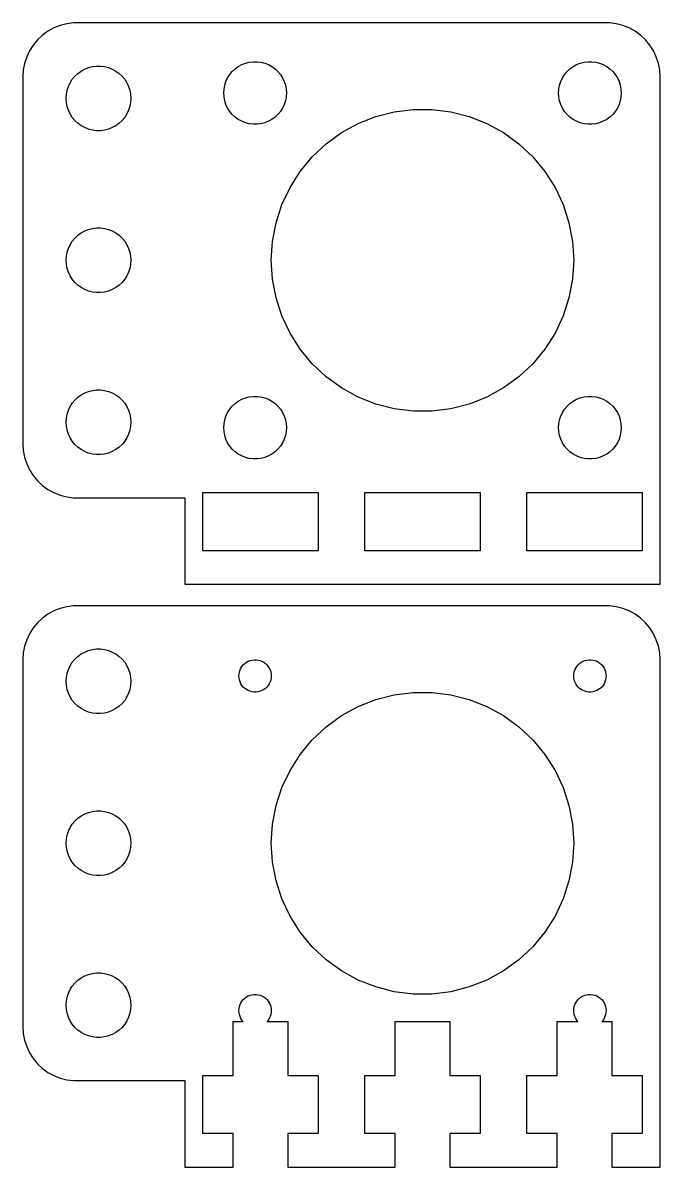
# Model space of a CAD drawing. Header units: metres. Extents: x -37 to 22, y -30 to 184.
# Drawn here: x -37 to 22, y 78 to 184 of the extents above; entities that cross this region are included whole.
import ezdxf

# ---------------------------------------------------------------- set-up
doc = ezdxf.new("R2010")
doc.units = ezdxf.units.M

msp = doc.modelspace()

# ---------------------------------------------------------------- linework, layer by layer
for p, q in [((-34.1289, 183.524), (-34.6791, 183.222)), ((-33.5451, 183.755), (-34.1289, 183.524)), ((-32.9369, 183.911), (-33.5451, 183.755)), ((-32.3139, 183.99), (-32.9369, 183.911)), ((17.3139, 183.99), (-32.3139, 183.99)), ((17.9369, 183.911), (17.3139, 183.99)), ((18.5451, 183.755), (17.9369, 183.911)), ((19.1289, 183.524), (18.5451, 183.755)), ((19.6791, 183.222), (19.1289, 183.524)), ((-35.6448, 182.423), (-36.0451, 181.939)), ((-35.1871, 182.853), (-35.6448, 182.423)), ((-34.6791, 183.222), (-35.1871, 182.853)), ((20.1871, 182.853), (19.6791, 183.222)), ((20.6448, 182.423), (20.1871, 182.853)), ((21.0451, 181.939), (20.6448, 182.423)), ((-36.3815, 181.409), (-36.6489, 180.841)), ((-36.0451, 181.939), (-36.3815, 181.409)), ((21.3815, 181.409), (21.0451, 181.939)), ((21.6489, 180.841), (21.3815, 181.409)), ((-36.8429, 180.243), (-36.9606, 179.627)), ((-36.6489, 180.841), (-36.8429, 180.243)), ((-16.7348, 180.124), (-16.3961, 180.258)), ((-16.3961, 180.258), (-16.0434, 180.349)), ((-16.0434, 180.349), (-15.6821, 180.394)), ((-15.6821, 180.394), (-15.3179, 180.394)), ((-15.3179, 180.394), (-14.9566, 180.349)), ((-14.9566, 180.349), (-14.6038, 180.258)), ((-14.6038, 180.258), (-14.2652, 180.124)), ((14.2652, 180.124), (14.6038, 180.258)), ((14.6038, 180.258), (14.9566, 180.349)), ((14.9566, 180.349), (15.3179, 180.394)), ((15.3179, 180.394), (15.6821, 180.394)), ((15.6821, 180.394), (16.0434, 180.349)), ((16.0434, 180.349), (16.3961, 180.258)), ((16.3961, 180.258), (16.7348, 180.124)), ((21.8429, 180.243), (21.6489, 180.841)), ((21.9606, 179.627), (21.8429, 180.243)), ((-36.9606, 179.627), (-37, 179)), ((-32.1869, 179.054), (-31.9123, 179.312)), ((-31.9123, 179.312), (-31.6075, 179.533)), ((-31.6075, 179.533), (-31.2773, 179.714)), ((-31.2773, 179.714), (-30.927, 179.853)), ((-30.927, 179.853), (-30.5621, 179.947)), ((-30.5621, 179.947), (-30.1884, 179.994)), ((-30.1884, 179.994), (-29.8116, 179.994)), ((-29.8116, 179.994), (-29.4379, 179.947)), ((-29.4379, 179.947), (-29.0729, 179.853)), ((-29.0729, 179.853), (-28.7227, 179.714)), ((-28.7227, 179.714), (-28.3925, 179.533)), ((-28.3925, 179.533), (-28.0877, 179.312)), ((-28.0877, 179.312), (-27.8131, 179.054)), ((-18.0413, 178.897), (-17.8461, 179.205)), ((-17.8461, 179.205), (-17.614, 179.485)), ((-17.614, 179.485), (-17.3485, 179.734)), ((-17.3485, 179.734), (-17.0539, 179.949)), ((-17.0539, 179.949), (-16.7348, 180.124)), ((-14.2652, 180.124), (-13.9461, 179.949)), ((-13.9461, 179.949), (-13.6515, 179.734)), ((-13.6515, 179.734), (-13.386, 179.485)), ((-13.386, 179.485), (-13.1538, 179.205)), ((-13.1538, 179.205), (-12.9587, 178.897)), ((12.9587, 178.897), (13.1538, 179.205)), ((13.1538, 179.205), (13.386, 179.485)), ((13.386, 179.485), (13.6515, 179.734)), ((13.6515, 179.734), (13.9461, 179.949)), ((13.9461, 179.949), (14.2652, 180.124)), ((16.7348, 180.124), (17.0539, 179.949)), ((17.0539, 179.949), (17.3485, 179.734)), ((17.3485, 179.734), (17.614, 179.485)), ((17.614, 179.485), (17.8461, 179.205)), ((17.8461, 179.205), (18.0413, 178.897)), ((22, 179), (21.9606, 179.627)), ((-37, 179), (-37, 145)), ((-32.9057, 177.746), (-32.7893, 178.104)), ((-32.7893, 178.104), (-32.6289, 178.445)), ((-32.6289, 178.445), (-32.427, 178.763)), ((-32.427, 178.763), (-32.1869, 179.054)), ((-27.8131, 179.054), (-27.5729, 178.763)), ((-27.5729, 178.763), (-27.3711, 178.445)), ((-27.3711, 178.445), (-27.2107, 178.104)), ((-27.2107, 178.104), (-27.0942, 177.746)), ((-18.3771, 177.863), (-18.3089, 178.221)), ((-18.3089, 178.221), (-18.1964, 178.568)), ((-18.1964, 178.568), (-18.0413, 178.897)), ((-12.9587, 178.897), (-12.8036, 178.568)), ((-12.8036, 178.568), (-12.6911, 178.221)), ((-12.6911, 178.221), (-12.6229, 177.863)), ((12.6229, 177.863), (12.6911, 178.221)), ((12.6911, 178.221), (12.8036, 178.568)), ((12.8036, 178.568), (12.9587, 178.897)), ((18.0413, 178.897), (18.1964, 178.568)), ((18.1964, 178.568), (18.3089, 178.221)), ((18.3089, 178.221), (18.3771, 177.863)), ((22, 132), (22, 179)), ((-33, 177), (-32.9763, 177.376)), ((-32.9763, 177.376), (-32.9057, 177.746)), ((-27.0942, 177.746), (-27.0237, 177.376)), ((-27.0237, 177.376), (-27, 177)), ((-18.4, 177.5), (-18.3771, 177.863)), ((-18.3771, 177.137), (-18.4, 177.5)), ((-18.3089, 176.779), (-18.3771, 177.137)), ((-12.6229, 177.137), (-12.6911, 176.779)), ((-12.6229, 177.863), (-12.6, 177.5)), ((-12.6, 177.5), (-12.6229, 177.137)), ((12.6, 177.5), (12.6229, 177.863)), ((12.6229, 177.137), (12.6, 177.5)), ((12.6911, 176.779), (12.6229, 177.137)), ((18.3771, 177.137), (18.3089, 176.779)), ((18.3771, 177.863), (18.4, 177.5)), ((18.4, 177.5), (18.3771, 177.137)), ((-32.9763, 176.624), (-33, 177)), ((-32.9057, 176.254), (-32.9763, 176.624)), ((-32.7893, 175.896), (-32.9057, 176.254)), ((-27.0942, 176.254), (-27.2107, 175.896)), ((-27.0237, 176.624), (-27.0942, 176.254)), ((-27, 177), (-27.0237, 176.624)), ((-18.1964, 176.432), (-18.3089, 176.779)), ((-18.0413, 176.103), (-18.1964, 176.432)), ((-17.8461, 175.795), (-18.0413, 176.103)), ((-12.9587, 176.103), (-13.1538, 175.795)), ((-12.8036, 176.432), (-12.9587, 176.103)), ((-12.6911, 176.779), (-12.8036, 176.432)), ((-2.62334, 175.752), (-0.87906, 175.972)), ((-0.87906, 175.972), (0.87906, 175.972)), ((0.87906, 175.972), (2.62334, 175.752)), ((12.8036, 176.432), (12.6911, 176.779)), ((12.9587, 176.103), (12.8036, 176.432)), ((13.1538, 175.795), (12.9587, 176.103)), ((18.0413, 176.103), (17.8461, 175.795)), ((18.1964, 176.432), (18.0413, 176.103)), ((18.3089, 176.779), (18.1964, 176.432)), ((-32.6289, 175.555), (-32.7893, 175.896)), ((-32.427, 175.237), (-32.6289, 175.555)), ((-32.1869, 174.946), (-32.427, 175.237)), ((-31.9123, 174.688), (-32.1869, 174.946)), ((-27.8131, 174.946), (-28.0877, 174.688)), ((-27.5729, 175.237), (-27.8131, 174.946)), ((-27.3711, 175.555), (-27.5729, 175.237)), ((-27.2107, 175.896), (-27.3711, 175.555)), ((-17.614, 175.515), (-17.8461, 175.795)), ((-17.3485, 175.266), (-17.614, 175.515)), ((-17.0539, 175.051), (-17.3485, 175.266)), ((-16.7348, 174.876), (-17.0539, 175.051)), ((-13.9461, 175.051), (-14.2652, 174.876)), ((-13.6515, 175.266), (-13.9461, 175.051)), ((-13.386, 175.515), (-13.6515, 175.266)), ((-13.1538, 175.795), (-13.386, 175.515)), ((-5.96091, 174.668), (-4.32623, 175.315)), ((-4.32623, 175.315), (-2.62334, 175.752)), ((2.62334, 175.752), (4.32623, 175.315)), ((4.32623, 175.315), (5.96091, 174.668)), ((13.386, 175.515), (13.1538, 175.795)), ((13.6515, 175.266), (13.386, 175.515)), ((13.9461, 175.051), (13.6515, 175.266)), ((14.2652, 174.876), (13.9461, 175.051)), ((17.0539, 175.051), (16.7348, 174.876)), ((17.3485, 175.266), (17.0539, 175.051)), ((17.614, 175.515), (17.3485, 175.266)), ((17.8461, 175.795), (17.614, 175.515)), ((-31.6075, 174.467), (-31.9123, 174.688)), ((-31.2773, 174.286), (-31.6075, 174.467)), ((-30.927, 174.147), (-31.2773, 174.286)), ((-30.5621, 174.053), (-30.927, 174.147)), ((-30.1884, 174.006), (-30.5621, 174.053)), ((-29.8116, 174.006), (-30.1884, 174.006)), ((-29.4379, 174.053), (-29.8116, 174.006)), ((-29.0729, 174.147), (-29.4379, 174.053)), ((-28.7227, 174.286), (-29.0729, 174.147)), ((-28.3925, 174.467), (-28.7227, 174.286)), ((-28.0877, 174.688), (-28.3925, 174.467)), ((-16.3961, 174.742), (-16.7348, 174.876)), ((-16.0434, 174.651), (-16.3961, 174.742)), ((-15.6821, 174.606), (-16.0434, 174.651)), ((-15.3179, 174.606), (-15.6821, 174.606)), ((-14.9566, 174.651), (-15.3179, 174.606)), ((-14.6038, 174.742), (-14.9566, 174.651)), ((-14.2652, 174.876), (-14.6038, 174.742)), ((-7.50157, 173.821), (-5.96091, 174.668)), ((5.96091, 174.668), (7.50157, 173.821)), ((14.6038, 174.742), (14.2652, 174.876)), ((14.9566, 174.651), (14.6038, 174.742)), ((15.3179, 174.606), (14.9566, 174.651)), ((15.6821, 174.606), (15.3179, 174.606)), ((16.0434, 174.651), (15.6821, 174.606)), ((16.3961, 174.742), (16.0434, 174.651)), ((16.7348, 174.876), (16.3961, 174.742)), ((-10.2056, 171.584), (-8.92393, 172.787)), ((-8.92393, 172.787), (-7.50157, 173.821)), ((7.50157, 173.821), (8.92393, 172.787)), ((8.92393, 172.787), (10.2056, 171.584)), ((-11.3262, 170.229), (-10.2056, 171.584)), ((10.2056, 171.584), (11.3262, 170.229)), ((-12.2683, 168.745), (-11.3262, 170.229)), ((11.3262, 170.229), (12.2683, 168.745)), ((-13.0169, 167.154), (-12.2683, 168.745)), ((12.2683, 168.745), (13.0169, 167.154)), ((-13.5602, 165.482), (-13.0169, 167.154)), ((13.0169, 167.154), (13.5602, 165.482)), ((-13.8896, 163.755), (-13.5602, 165.482)), ((13.5602, 165.482), (13.8896, 163.755)), ((-32.1869, 164.054), (-31.9123, 164.312)), ((-31.9123, 164.312), (-31.6075, 164.533)), ((-31.6075, 164.533), (-31.2773, 164.714)), ((-31.2773, 164.714), (-30.927, 164.853)), ((-30.927, 164.853), (-30.5621, 164.947)), ((-30.5621, 164.947), (-30.1884, 164.994)), ((-30.1884, 164.994), (-29.8116, 164.994)), ((-29.8116, 164.994), (-29.4379, 164.947)), ((-29.4379, 164.947), (-29.0729, 164.853)), ((-29.0729, 164.853), (-28.7227, 164.714)), ((-28.7227, 164.714), (-28.3925, 164.533)), ((-28.3925, 164.533), (-28.0877, 164.312)), ((-28.0877, 164.312), (-27.8131, 164.054)), ((-32.7893, 163.104), (-32.6289, 163.445)), ((-32.6289, 163.445), (-32.427, 163.763)), ((-32.427, 163.763), (-32.1869, 164.054)), ((-27.8131, 164.054), (-27.5729, 163.763)), ((-27.5729, 163.763), (-27.3711, 163.445)), ((-27.3711, 163.445), (-27.2107, 163.104)), ((-14, 162), (-13.8896, 163.755)), ((13.8896, 163.755), (14, 162)), ((-33, 162), (-32.9763, 162.376)), ((-32.9763, 162.376), (-32.9057, 162.746)), ((-32.9057, 162.746), (-32.7893, 163.104)), ((-27.2107, 163.104), (-27.0942, 162.746)), ((-27.0942, 162.746), (-27.0237, 162.376)), ((-27.0237, 162.376), (-27, 162)), ((-32.9763, 161.624), (-33, 162)), ((-32.9057, 161.254), (-32.9763, 161.624)), ((-32.7893, 160.896), (-32.9057, 161.254)), ((-27.0942, 161.254), (-27.2107, 160.896)), ((-27.0237, 161.624), (-27.0942, 161.254)), ((-27, 162), (-27.0237, 161.624)), ((-13.8896, 160.245), (-14, 162)), ((14, 162), (13.8896, 160.245)), ((-32.6289, 160.555), (-32.7893, 160.896)), ((-32.427, 160.237), (-32.6289, 160.555)), ((-32.1869, 159.946), (-32.427, 160.237)), ((-27.5729, 160.237), (-27.8131, 159.946)), ((-27.3711, 160.555), (-27.5729, 160.237)), ((-27.2107, 160.896), (-27.3711, 160.555)), ((-13.5602, 158.518), (-13.8896, 160.245)), ((13.8896, 160.245), (13.5602, 158.518)), ((-31.9123, 159.688), (-32.1869, 159.946)), ((-31.6075, 159.467), (-31.9123, 159.688)), ((-31.2773, 159.286), (-31.6075, 159.467)), ((-30.927, 159.147), (-31.2773, 159.286)), ((-30.5621, 159.053), (-30.927, 159.147)), ((-30.1884, 159.006), (-30.5621, 159.053)), ((-29.8116, 159.006), (-30.1884, 159.006)), ((-29.4379, 159.053), (-29.8116, 159.006)), ((-29.0729, 159.147), (-29.4379, 159.053)), ((-28.7227, 159.286), (-29.0729, 159.147)), ((-28.3925, 159.467), (-28.7227, 159.286)), ((-28.0877, 159.688), (-28.3925, 159.467)), ((-27.8131, 159.946), (-28.0877, 159.688)), ((-13.0169, 156.846), (-13.5602, 158.518)), ((13.5602, 158.518), (13.0169, 156.846)), ((-12.2683, 155.255), (-13.0169, 156.846)), ((13.0169, 156.846), (12.2683, 155.255)), ((-11.3262, 153.771), (-12.2683, 155.255)), ((12.2683, 155.255), (11.3262, 153.771)), ((-10.2056, 152.416), (-11.3262, 153.771)), ((11.3262, 153.771), (10.2056, 152.416)), ((-8.92393, 151.213), (-10.2056, 152.416)), ((10.2056, 152.416), (8.92393, 151.213)), ((-7.50157, 150.179), (-8.92393, 151.213)), ((8.92393, 151.213), (7.50157, 150.179)), ((-31.9123, 149.312), (-31.6075, 149.533)), ((-31.6075, 149.533), (-31.2773, 149.714)), ((-31.2773, 149.714), (-30.927, 149.853)), ((-30.927, 149.853), (-30.5621, 149.947)), ((-30.5621, 149.947), (-30.1884, 149.994)), ((-30.1884, 149.994), (-29.8116, 149.994)), ((-29.8116, 149.994), (-29.4379, 149.947)), ((-29.4379, 149.947), (-29.0729, 149.853)), ((-29.0729, 149.853), (-28.7227, 149.714)), ((-28.7227, 149.714), (-28.3925, 149.533)), ((-28.3925, 149.533), (-28.0877, 149.312)), ((-5.96091, 149.332), (-7.50157, 150.179)), ((7.50157, 150.179), (5.96091, 149.332)), ((-32.7893, 148.104), (-32.6289, 148.445)), ((-32.6289, 148.445), (-32.427, 148.763)), ((-32.427, 148.763), (-32.1869, 149.054)), ((-32.1869, 149.054), (-31.9123, 149.312)), ((-28.0877, 149.312), (-27.8131, 149.054)), ((-27.8131, 149.054), (-27.5729, 148.763)), ((-27.5729, 148.763), (-27.3711, 148.445)), ((-27.3711, 148.445), (-27.2107, 148.104)), ((-17.8461, 148.205), (-17.614, 148.485)), ((-17.614, 148.485), (-17.3485, 148.734)), ((-17.3485, 148.734), (-17.0539, 148.949)), ((-17.0539, 148.949), (-16.7348, 149.124)), ((-16.7348, 149.124), (-16.3961, 149.258)), ((-16.3961, 149.258), (-16.0434, 149.349)), ((-16.0434, 149.349), (-15.6821, 149.394)), ((-15.6821, 149.394), (-15.3179, 149.394)), ((-15.3179, 149.394), (-14.9566, 149.349)), ((-14.9566, 149.349), (-14.6038, 149.258)), ((-14.6038, 149.258), (-14.2652, 149.124)), ((-14.2652, 149.124), (-13.9461, 148.949)), ((-13.9461, 148.949), (-13.6515, 148.734)), ((-13.6515, 148.734), (-13.386, 148.485)), ((-13.386, 148.485), (-13.1538, 148.205)), ((-4.32623, 148.685), (-5.96091, 149.332)), ((-2.62334, 148.248), (-4.32623, 148.685)), ((4.32623, 148.685), (2.62334, 148.248)), ((5.96091, 149.332), (4.32623, 148.685)), ((13.1538, 148.205), (13.386, 148.485)), ((13.386, 148.485), (13.6515, 148.734)), ((13.6515, 148.734), (13.9461, 148.949)), ((13.9461, 148.949), (14.2652, 149.124)), ((14.2652, 149.124), (14.6038, 149.258)), ((14.6038, 149.258), (14.9566, 149.349)), ((14.9566, 149.349), (15.3179, 149.394)), ((15.3179, 149.394), (15.6821, 149.394)), ((15.6821, 149.394), (16.0434, 149.349)), ((16.0434, 149.349), (16.3961, 149.258)), ((16.3961, 149.258), (16.7348, 149.124)), ((16.7348, 149.124), (17.0539, 148.949)), ((17.0539, 148.949), (17.3485, 148.734)), ((17.3485, 148.734), (17.614, 148.485)), ((17.614, 148.485), (17.8461, 148.205)), ((-33, 147), (-32.9763, 147.376)), ((-32.9763, 147.376), (-32.9057, 147.746)), ((-32.9057, 147.746), (-32.7893, 148.104)), ((-27.2107, 148.104), (-27.0942, 147.746)), ((-27.0942, 147.746), (-27.0237, 147.376)), ((-27.0237, 147.376), (-27, 147)), ((-18.3089, 147.221), (-18.1964, 147.568)), ((-18.1964, 147.568), (-18.0413, 147.897)), ((-18.0413, 147.897), (-17.8461, 148.205)), ((-13.1538, 148.205), (-12.9587, 147.897)), ((-12.9587, 147.897), (-12.8036, 147.568)), ((-12.8036, 147.568), (-12.6911, 147.221)), ((-0.87906, 148.028), (-2.62334, 148.248)), ((0.87906, 148.028), (-0.87906, 148.028)), ((2.62334, 148.248), (0.87906, 148.028)), ((12.6911, 147.221), (12.8036, 147.568)), ((12.8036, 147.568), (12.9587, 147.897)), ((12.9587, 147.897), (13.1538, 148.205)), ((17.8461, 148.205), (18.0413, 147.897)), ((18.0413, 147.897), (18.1964, 147.568)), ((18.1964, 147.568), (18.3089, 147.221)), ((-32.9763, 146.624), (-33, 147)), ((-32.9057, 146.254), (-32.9763, 146.624)), ((-27.0237, 146.624), (-27.0942, 146.254)), ((-27, 147), (-27.0237, 146.624)), ((-18.4, 146.5), (-18.3771, 146.863)), ((-18.3771, 146.137), (-18.4, 146.5)), ((-18.3771, 146.863), (-18.3089, 147.221)), ((-12.6911, 147.221), (-12.6229, 146.863)), ((-12.6229, 146.863), (-12.6, 146.5)), ((-12.6, 146.5), (-12.6229, 146.137)), ((12.6, 146.5), (12.6229, 146.863)), ((12.6229, 146.137), (12.6, 146.5)), ((12.6229, 146.863), (12.6911, 147.221)), ((18.3089, 147.221), (18.3771, 146.863)), ((18.3771, 146.863), (18.4, 146.5)), ((18.4, 146.5), (18.3771, 146.137)), ((-32.7893, 145.896), (-32.9057, 146.254)), ((-32.6289, 145.555), (-32.7893, 145.896)), ((-32.427, 145.237), (-32.6289, 145.555)), ((-32.1869, 144.946), (-32.427, 145.237)), ((-27.5729, 145.237), (-27.8131, 144.946)), ((-27.3711, 145.555), (-27.5729, 145.237)), ((-27.2107, 145.896), (-27.3711, 145.555)), ((-27.0942, 146.254), (-27.2107, 145.896)), ((-18.3089, 145.779), (-18.3771, 146.137)), ((-18.1964, 145.432), (-18.3089, 145.779)), ((-18.0413, 145.103), (-18.1964, 145.432)), ((-12.8036, 145.432), (-12.9587, 145.103)), ((-12.6911, 145.779), (-12.8036, 145.432)), ((-12.6229, 146.137), (-12.6911, 145.779)), ((12.6911, 145.779), (12.6229, 146.137)), ((12.8036, 145.432), (12.6911, 145.779)), ((12.9587, 145.103), (12.8036, 145.432)), ((18.1964, 145.432), (18.0413, 145.103)), ((18.3089, 145.779), (18.1964, 145.432)), ((18.3771, 146.137), (18.3089, 145.779)), ((-37, 145), (-36.9606, 144.373)), ((-36.9606, 144.373), (-36.8429, 143.757)), ((-31.9123, 144.688), (-32.1869, 144.946)), ((-31.6075, 144.467), (-31.9123, 144.688)), ((-31.2773, 144.286), (-31.6075, 144.467)), ((-30.927, 144.147), (-31.2773, 144.286)), ((-30.5621, 144.053), (-30.927, 144.147)), ((-29.0729, 144.147), (-29.4379, 144.053)), ((-28.7227, 144.286), (-29.0729, 144.147)), ((-28.3925, 144.467), (-28.7227, 144.286)), ((-28.0877, 144.688), (-28.3925, 144.467)), ((-27.8131, 144.946), (-28.0877, 144.688)), ((-17.8461, 144.795), (-18.0413, 145.103)), ((-17.614, 144.515), (-17.8461, 144.795)), ((-17.3485, 144.266), (-17.614, 144.515)), ((-17.0539, 144.051), (-17.3485, 144.266)), ((-13.6515, 144.266), (-13.9461, 144.051)), ((-13.386, 144.515), (-13.6515, 144.266)), ((-13.1538, 144.795), (-13.386, 144.515)), ((-12.9587, 145.103), (-13.1538, 144.795)), ((13.1538, 144.795), (12.9587, 145.103)), ((13.386, 144.515), (13.1538, 144.795)), ((13.6515, 144.266), (13.386, 144.515)), ((13.9461, 144.051), (13.6515, 144.266)), ((17.3485, 144.266), (17.0539, 144.051)), ((17.614, 144.515), (17.3485, 144.266)), ((17.8461, 144.795), (17.614, 144.515)), ((18.0413, 145.103), (17.8461, 144.795)), ((-36.8429, 143.757), (-36.6489, 143.159)), ((-36.6489, 143.159), (-36.3815, 142.591)), ((-30.1884, 144.006), (-30.5621, 144.053)), ((-29.8116, 144.006), (-30.1884, 144.006)), ((-29.4379, 144.053), (-29.8116, 144.006)), ((-16.7348, 143.876), (-17.0539, 144.051)), ((-16.3961, 143.742), (-16.7348, 143.876)), ((-16.0434, 143.651), (-16.3961, 143.742)), ((-15.6821, 143.606), (-16.0434, 143.651)), ((-15.3179, 143.606), (-15.6821, 143.606)), ((-14.9566, 143.651), (-15.3179, 143.606)), ((-14.6038, 143.742), (-14.9566, 143.651)), ((-14.2652, 143.876), (-14.6038, 143.742)), ((-13.9461, 144.051), (-14.2652, 143.876)), ((14.2652, 143.876), (13.9461, 144.051)), ((14.6038, 143.742), (14.2652, 143.876)), ((14.9566, 143.651), (14.6038, 143.742)), ((15.3179, 143.606), (14.9566, 143.651)), ((15.6821, 143.606), (15.3179, 143.606)), ((16.0434, 143.651), (15.6821, 143.606)), ((16.3961, 143.742), (16.0434, 143.651)), ((16.7348, 143.876), (16.3961, 143.742)), ((17.0539, 144.051), (16.7348, 143.876)), ((-36.3815, 142.591), (-36.0451, 142.061)), ((-36.0451, 142.061), (-35.6448, 141.577)), ((-35.6448, 141.577), (-35.1871, 141.147)), ((-35.1871, 141.147), (-34.6791, 140.778)), ((-34.6791, 140.778), (-34.1289, 140.476)), ((-34.1289, 140.476), (-33.5451, 140.245)), ((-33.5451, 140.245), (-32.9369, 140.089)), ((-32.9369, 140.089), (-32.3139, 140.01)), ((-32.3139, 140.01), (-22, 140.01)), ((-22, 140.01), (-22, 132)), ((-20.3466, 135.1), (-20.3466, 140.5)), ((-20.3466, 140.5), (-9.65337, 140.5)), ((-9.65337, 140.5), (-9.65337, 135.1)), ((-5.34662, 135.1), (-5.34662, 140.5)), ((-5.34662, 140.5), (5.34662, 140.5)), ((5.34662, 140.5), (5.34662, 135.1)), ((9.65337, 135.1), (9.65337, 140.5)), ((9.65337, 140.5), (20.3466, 140.5)), ((20.3466, 140.5), (20.3466, 135.1)), ((-9.65337, 135.1), (-20.3466, 135.1)), ((5.34662, 135.1), (-5.34662, 135.1)), ((20.3466, 135.1), (9.65337, 135.1)), ((-22, 132), (22, 132)), ((-34.1289, 129.524), (-34.6791, 129.222)), ((-33.5451, 129.755), (-34.1289, 129.524)), ((-32.9369, 129.911), (-33.5451, 129.755)), ((-32.3139, 129.99), (-32.9369, 129.911)), ((17.3139, 129.99), (-32.3139, 129.99)), ((17.9369, 129.911), (17.3139, 129.99)), ((18.5451, 129.755), (17.9369, 129.911)), ((19.1289, 129.524), (18.5451, 129.755)), ((19.6791, 129.222), (19.1289, 129.524)), ((-35.6448, 128.423), (-36.0451, 127.939)), ((-35.1871, 128.853), (-35.6448, 128.423)), ((-34.6791, 129.222), (-35.1871, 128.853)), ((20.1871, 128.853), (19.6791, 129.222)), ((20.6448, 128.423), (20.1871, 128.853)), ((21.0451, 127.939), (20.6448, 128.423)), ((-36.3815, 127.409), (-36.6489, 126.841)), ((-36.0451, 127.939), (-36.3815, 127.409)), ((21.3815, 127.409), (21.0451, 127.939)), ((21.6489, 126.841), (21.3815, 127.409)), ((-36.8429, 126.243), (-36.9606, 125.627)), ((-36.6489, 126.841), (-36.8429, 126.243)), ((21.8429, 126.243), (21.6489, 126.841)), ((21.9606, 125.627), (21.8429, 126.243)), ((-36.9606, 125.627), (-37, 125)), ((-32.1869, 125.054), (-31.9123, 125.312)), ((-31.9123, 125.312), (-31.6075, 125.533)), ((-31.6075, 125.533), (-31.2773, 125.714)), ((-31.2773, 125.714), (-30.927, 125.853)), ((-30.927, 125.853), (-30.5621, 125.947)), ((-30.5621, 125.947), (-30.1884, 125.994)), ((-30.1884, 125.994), (-29.8116, 125.994)), ((-29.8116, 125.994), (-29.4379, 125.947)), ((-29.4379, 125.947), (-29.0729, 125.853)), ((-29.0729, 125.853), (-28.7227, 125.714)), ((-28.7227, 125.714), (-28.3925, 125.533)), ((-28.3925, 125.533), (-28.0877, 125.312)), ((-28.0877, 125.312), (-27.8131, 125.054)), ((22, 125), (21.9606, 125.627)), ((-37, 125), (-37, 91)), ((-32.9057, 123.746), (-32.7893, 124.104)), ((-32.7893, 124.104), (-32.6289, 124.445)), ((-32.6289, 124.445), (-32.427, 124.763)), ((-32.427, 124.763), (-32.1869, 125.054)), ((-27.8131, 125.054), (-27.5729, 124.763)), ((-27.5729, 124.763), (-27.3711, 124.445)), ((-27.3711, 124.445), (-27.2107, 124.104)), ((-27.2107, 124.104), (-27.0942, 123.746)), ((-16.9529, 123.873), (-16.8947, 124.052)), ((-16.8947, 124.052), (-16.8145, 124.223)), ((-16.8145, 124.223), (-16.7135, 124.382)), ((-16.7135, 124.382), (-16.5934, 124.527)), ((-16.5934, 124.527), (-16.4561, 124.656)), ((-16.4561, 124.656), (-16.3037, 124.766)), ((-16.3037, 124.766), (-16.1387, 124.857)), ((-16.1387, 124.857), (-15.9635, 124.927)), ((-15.9635, 124.927), (-15.7811, 124.973)), ((-15.7811, 124.973), (-15.5942, 124.997)), ((-15.5942, 124.997), (-15.4058, 124.997)), ((-15.4058, 124.997), (-15.2189, 124.973)), ((-15.2189, 124.973), (-15.0365, 124.927)), ((-15.0365, 124.927), (-14.8613, 124.857)), ((-14.8613, 124.857), (-14.6963, 124.766)), ((-14.6963, 124.766), (-14.5439, 124.656)), ((-14.5439, 124.656), (-14.4065, 124.527)), ((-14.4065, 124.527), (-14.2865, 124.382)), ((-14.2865, 124.382), (-14.1855, 124.223)), ((-14.1855, 124.223), (-14.1053, 124.052)), ((-14.1053, 124.052), (-14.0471, 123.873)), ((14.0471, 123.873), (14.1053, 124.052)), ((14.1053, 124.052), (14.1855, 124.223)), ((14.1855, 124.223), (14.2865, 124.382)), ((14.2865, 124.382), (14.4065, 124.527)), ((14.4065, 124.527), (14.5439, 124.656)), ((14.5439, 124.656), (14.6963, 124.766)), ((14.6963, 124.766), (14.8613, 124.857)), ((14.8613, 124.857), (15.0365, 124.927)), ((15.0365, 124.927), (15.2189, 124.973)), ((15.2189, 124.973), (15.4058, 124.997)), ((15.4058, 124.997), (15.5942, 124.997)), ((15.5942, 124.997), (15.7811, 124.973)), ((15.7811, 124.973), (15.9635, 124.927)), ((15.9635, 124.927), (16.1387, 124.857)), ((16.1387, 124.857), (16.3037, 124.766)), ((16.3037, 124.766), (16.4561, 124.656)), ((16.4561, 124.656), (16.5934, 124.527)), ((16.5934, 124.527), (16.7135, 124.382)), ((16.7135, 124.382), (16.8145, 124.223)), ((16.8145, 124.223), (16.8947, 124.052)), ((16.8947, 124.052), (16.9529, 123.873)), ((22, 78), (22, 125)), ((-33, 123), (-32.9763, 123.376)), ((-32.9763, 122.624), (-33, 123)), ((-32.9763, 123.376), (-32.9057, 123.746)), ((-27.0942, 123.746), (-27.0237, 123.376)), ((-27.0237, 123.376), (-27, 123)), ((-27, 123), (-27.0237, 122.624)), ((-17, 123.5), (-16.9882, 123.688)), ((-16.9882, 123.312), (-17, 123.5)), ((-16.9882, 123.688), (-16.9529, 123.873)), ((-16.9529, 123.127), (-16.9882, 123.312)), ((-16.8947, 122.948), (-16.9529, 123.127)), ((-14.0471, 123.127), (-14.1053, 122.948)), ((-14.0471, 123.873), (-14.0118, 123.688)), ((-14.0118, 123.312), (-14.0471, 123.127)), ((-14.0118, 123.688), (-14, 123.5)), ((-14, 123.5), (-14.0118, 123.312)), ((14, 123.5), (14.0118, 123.688)), ((14.0118, 123.312), (14, 123.5)), ((14.0118, 123.688), (14.0471, 123.873)), ((14.0471, 123.127), (14.0118, 123.312)), ((14.1053, 122.948), (14.0471, 123.127)), ((16.9529, 123.127), (16.8947, 122.948)), ((16.9529, 123.873), (16.9882, 123.688)), ((16.9882, 123.312), (16.9529, 123.127)), ((16.9882, 123.688), (17, 123.5)), ((17, 123.5), (16.9882, 123.312)), ((-32.9057, 122.254), (-32.9763, 122.624)), ((-32.7893, 121.896), (-32.9057, 122.254)), ((-32.6289, 121.555), (-32.7893, 121.896)), ((-27.2107, 121.896), (-27.3711, 121.555)), ((-27.0942, 122.254), (-27.2107, 121.896)), ((-27.0237, 122.624), (-27.0942, 122.254)), ((-16.8145, 122.777), (-16.8947, 122.948)), ((-16.7135, 122.618), (-16.8145, 122.777)), ((-16.5934, 122.473), (-16.7135, 122.618)), ((-16.4561, 122.344), (-16.5934, 122.473)), ((-16.3037, 122.234), (-16.4561, 122.344)), ((-16.1387, 122.143), (-16.3037, 122.234)), ((-15.9635, 122.073), (-16.1387, 122.143)), ((-15.7811, 122.027), (-15.9635, 122.073)), ((-15.5942, 122.003), (-15.7811, 122.027)), ((-15.4058, 122.003), (-15.5942, 122.003)), ((-15.2189, 122.027), (-15.4058, 122.003)), ((-15.0365, 122.073), (-15.2189, 122.027)), ((-14.8613, 122.143), (-15.0365, 122.073)), ((-14.6963, 122.234), (-14.8613, 122.143)), ((-14.5439, 122.344), (-14.6963, 122.234)), ((-14.4065, 122.473), (-14.5439, 122.344)), ((-14.2865, 122.618), (-14.4065, 122.473)), ((-14.1855, 122.777), (-14.2865, 122.618)), ((-14.1053, 122.948), (-14.1855, 122.777)), ((-2.62334, 121.752), (-0.87906, 121.972)), ((-0.87906, 121.972), (0.87906, 121.972)), ((0.87906, 121.972), (2.62334, 121.752)), ((14.1855, 122.777), (14.1053, 122.948)), ((14.2865, 122.618), (14.1855, 122.777)), ((14.4065, 122.473), (14.2865, 122.618)), ((14.5439, 122.344), (14.4065, 122.473)), ((14.6963, 122.234), (14.5439, 122.344)), ((14.8613, 122.143), (14.6963, 122.234)), ((15.0365, 122.073), (14.8613, 122.143)), ((15.2189, 122.027), (15.0365, 122.073)), ((15.4058, 122.003), (15.2189, 122.027)), ((15.5942, 122.003), (15.4058, 122.003)), ((15.7811, 122.027), (15.5942, 122.003)), ((15.9635, 122.073), (15.7811, 122.027)), ((16.1387, 122.143), (15.9635, 122.073)), ((16.3037, 122.234), (16.1387, 122.143)), ((16.4561, 122.344), (16.3037, 122.234)), ((16.5934, 122.473), (16.4561, 122.344)), ((16.7135, 122.618), (16.5934, 122.473)), ((16.8145, 122.777), (16.7135, 122.618)), ((16.8947, 122.948), (16.8145, 122.777)), ((-32.427, 121.237), (-32.6289, 121.555)), ((-32.1869, 120.946), (-32.427, 121.237)), ((-31.9123, 120.688), (-32.1869, 120.946)), ((-27.8131, 120.946), (-28.0877, 120.688)), ((-27.5729, 121.237), (-27.8131, 120.946)), ((-27.3711, 121.555), (-27.5729, 121.237)), ((-5.96091, 120.668), (-4.32623, 121.315)), ((-4.32623, 121.315), (-2.62334, 121.752)), ((2.62334, 121.752), (4.32623, 121.315)), ((4.32623, 121.315), (5.96091, 120.668)), ((-31.6075, 120.467), (-31.9123, 120.688)), ((-31.2773, 120.286), (-31.6075, 120.467)), ((-30.927, 120.147), (-31.2773, 120.286)), ((-30.5621, 120.053), (-30.927, 120.147)), ((-30.1884, 120.006), (-30.5621, 120.053)), ((-29.8116, 120.006), (-30.1884, 120.006)), ((-29.4379, 120.053), (-29.8116, 120.006)), ((-29.0729, 120.147), (-29.4379, 120.053)), ((-28.7227, 120.286), (-29.0729, 120.147)), ((-28.3925, 120.467), (-28.7227, 120.286)), ((-28.0877, 120.688), (-28.3925, 120.467)), ((-8.92393, 118.787), (-7.50157, 119.821)), ((-7.50157, 119.821), (-5.96091, 120.668)), ((5.96091, 120.668), (7.50157, 119.821)), ((7.50157, 119.821), (8.92393, 118.787)), ((-10.2056, 117.584), (-8.92393, 118.787)), ((8.92393, 118.787), (10.2056, 117.584)), ((-11.3262, 116.229), (-10.2056, 117.584)), ((10.2056, 117.584), (11.3262, 116.229)), ((-12.2683, 114.745), (-11.3262, 116.229)), ((11.3262, 116.229), (12.2683, 114.745)), ((-13.0169, 113.154), (-12.2683, 114.745)), ((12.2683, 114.745), (13.0169, 113.154)), ((-13.5602, 111.482), (-13.0169, 113.154)), ((13.0169, 113.154), (13.5602, 111.482)), ((-13.8896, 109.755), (-13.5602, 111.482)), ((13.5602, 111.482), (13.8896, 109.755)), ((-32.1869, 110.054), (-31.9123, 110.312)), ((-31.9123, 110.312), (-31.6075, 110.533)), ((-31.6075, 110.533), (-31.2773, 110.714)), ((-31.2773, 110.714), (-30.927, 110.853)), ((-30.927, 110.853), (-30.5621, 110.947)), ((-30.5621, 110.947), (-30.1884, 110.994)), ((-30.1884, 110.994), (-29.8116, 110.994)), ((-29.8116, 110.994), (-29.4379, 110.947)), ((-29.4379, 110.947), (-29.0729, 110.853)), ((-29.0729, 110.853), (-28.7227, 110.714)), ((-28.7227, 110.714), (-28.3925, 110.533)), ((-28.3925, 110.533), (-28.0877, 110.312)), ((-28.0877, 110.312), (-27.8131, 110.054)), ((-32.7893, 109.104), (-32.6289, 109.445)), ((-32.6289, 109.445), (-32.427, 109.763)), ((-32.427, 109.763), (-32.1869, 110.054)), ((-27.8131, 110.054), (-27.5729, 109.763)), ((-27.5729, 109.763), (-27.3711, 109.445)), ((-27.3711, 109.445), (-27.2107, 109.104)), ((-14, 108), (-13.8896, 109.755)), ((13.8896, 109.755), (14, 108)), ((-33, 108), (-32.9763, 108.376)), ((-32.9763, 108.376), (-32.9057, 108.746)), ((-32.9057, 108.746), (-32.7893, 109.104)), ((-27.2107, 109.104), (-27.0942, 108.746)), ((-27.0942, 108.746), (-27.0237, 108.376)), ((-27.0237, 108.376), (-27, 108)), ((-32.9763, 107.624), (-33, 108)), ((-32.9057, 107.254), (-32.9763, 107.624)), ((-32.7893, 106.896), (-32.9057, 107.254)), ((-27.0942, 107.254), (-27.2107, 106.896)), ((-27.0237, 107.624), (-27.0942, 107.254)), ((-27, 108), (-27.0237, 107.624)), ((-13.8896, 106.245), (-14, 108)), ((14, 108), (13.8896, 106.245)), ((-32.6289, 106.555), (-32.7893, 106.896)), ((-32.427, 106.237), (-32.6289, 106.555)), ((-32.1869, 105.946), (-32.427, 106.237)), ((-27.5729, 106.237), (-27.8131, 105.946)), ((-27.3711, 106.555), (-27.5729, 106.237)), ((-27.2107, 106.896), (-27.3711, 106.555)), ((-13.5602, 104.518), (-13.8896, 106.245)), ((13.8896, 106.245), (13.5602, 104.518)), ((-31.9123, 105.688), (-32.1869, 105.946)), ((-31.6075, 105.467), (-31.9123, 105.688)), ((-31.2773, 105.286), (-31.6075, 105.467)), ((-30.927, 105.147), (-31.2773, 105.286)), ((-30.5621, 105.053), (-30.927, 105.147)), ((-30.1884, 105.006), (-30.5621, 105.053)), ((-29.8116, 105.006), (-30.1884, 105.006)), ((-29.4379, 105.053), (-29.8116, 105.006)), ((-29.0729, 105.147), (-29.4379, 105.053)), ((-28.7227, 105.286), (-29.0729, 105.147)), ((-28.3925, 105.467), (-28.7227, 105.286)), ((-28.0877, 105.688), (-28.3925, 105.467)), ((-27.8131, 105.946), (-28.0877, 105.688)), ((-13.0169, 102.846), (-13.5602, 104.518)), ((13.5602, 104.518), (13.0169, 102.846)), ((-12.2683, 101.255), (-13.0169, 102.846)), ((13.0169, 102.846), (12.2683, 101.255)), ((-11.3262, 99.771), (-12.2683, 101.255)), ((12.2683, 101.255), (11.3262, 99.771)), ((-10.2056, 98.4164), (-11.3262, 99.771)), ((11.3262, 99.771), (10.2056, 98.4164)), ((-8.92393, 97.2128), (-10.2056, 98.4164)), ((10.2056, 98.4164), (8.92393, 97.2128)), ((-7.50157, 96.1794), (-8.92393, 97.2128)), ((8.92393, 97.2128), (7.50157, 96.1794)), ((-31.9123, 95.3116), (-31.6075, 95.533)), ((-31.6075, 95.533), (-31.2773, 95.7145)), ((-31.2773, 95.7145), (-30.927, 95.8532)), ((-30.927, 95.8532), (-30.5621, 95.9469)), ((-30.5621, 95.9469), (-30.1884, 95.9941)), ((-30.1884, 95.9941), (-29.8116, 95.9941)), ((-29.8116, 95.9941), (-29.4379, 95.9469)), ((-29.4379, 95.9469), (-29.0729, 95.8532)), ((-29.0729, 95.8532), (-28.7227, 95.7145)), ((-28.7227, 95.7145), (-28.3925, 95.533)), ((-28.3925, 95.533), (-28.0877, 95.3116)), ((-5.96091, 95.3324), (-7.50157, 96.1794)), ((7.50157, 96.1794), (5.96091, 95.3324)), ((-32.7893, 94.1044), (-32.6289, 94.4453)), ((-32.6289, 94.4453), (-32.427, 94.7634)), ((-32.427, 94.7634), (-32.1869, 95.0536)), ((-32.1869, 95.0536), (-31.9123, 95.3116)), ((-28.0877, 95.3116), (-27.8131, 95.0536)), ((-27.8131, 95.0536), (-27.5729, 94.7634)), ((-27.5729, 94.7634), (-27.3711, 94.4453)), ((-27.3711, 94.4453), (-27.2107, 94.1044)), ((-4.32623, 94.6852), (-5.96091, 95.3324)), ((-2.62334, 94.248), (-4.32623, 94.6852)), ((4.32623, 94.6852), (2.62334, 94.248)), ((5.96091, 95.3324), (4.32623, 94.6852)), ((-33, 93), (-32.9763, 93.376)), ((-32.9763, 93.376), (-32.9057, 93.7461)), ((-32.9057, 93.7461), (-32.7893, 94.1044)), ((-27.2107, 94.1044), (-27.0942, 93.7461)), ((-27.0942, 93.7461), (-27.0237, 93.376)), ((-27.0237, 93.376), (-27, 93)), ((-16.8145, 93.2226), (-16.7135, 93.3817)), ((-16.7135, 93.3817), (-16.5934, 93.5268)), ((-16.5934, 93.5268), (-16.4561, 93.6558)), ((-16.4561, 93.6558), (-16.3037, 93.7665)), ((-16.3037, 93.7665), (-16.1387, 93.8573)), ((-16.1387, 93.8573), (-15.9635, 93.9266)), ((-15.9635, 93.9266), (-15.7811, 93.9734)), ((-15.7811, 93.9734), (-15.5942, 93.9971)), ((-15.5942, 93.9971), (-15.4058, 93.9971)), ((-15.4058, 93.9971), (-15.2189, 93.9734)), ((-15.2189, 93.9734), (-15.0365, 93.9266)), ((-15.0365, 93.9266), (-14.8613, 93.8573)), ((-14.8613, 93.8573), (-14.6963, 93.7665)), ((-14.6963, 93.7665), (-14.5439, 93.6558)), ((-14.5439, 93.6558), (-14.4065, 93.5268)), ((-14.4065, 93.5268), (-14.2865, 93.3817)), ((-14.2865, 93.3817), (-14.1855, 93.2226)), ((-0.87906, 94.0276), (-2.62334, 94.248)), ((0.87906, 94.0276), (-0.87906, 94.0276)), ((2.62334, 94.248), (0.87906, 94.0276)), ((14.1855, 93.2226), (14.2865, 93.3817)), ((14.2865, 93.3817), (14.4065, 93.5268)), ((14.4065, 93.5268), (14.5439, 93.6558)), ((14.5439, 93.6558), (14.6963, 93.7665)), ((14.6963, 93.7665), (14.8613, 93.8573)), ((14.8613, 93.8573), (15.0365, 93.9266)), ((15.0365, 93.9266), (15.2189, 93.9734)), ((15.2189, 93.9734), (15.4058, 93.9971)), ((15.4058, 93.9971), (15.5942, 93.9971)), ((15.5942, 93.9971), (15.7811, 93.9734)), ((15.7811, 93.9734), (15.9635, 93.9266)), ((15.9635, 93.9266), (16.1387, 93.8573)), ((16.1387, 93.8573), (16.3037, 93.7665)), ((16.3037, 93.7665), (16.4561, 93.6558)), ((16.4561, 93.6558), (16.5934, 93.5268)), ((16.5934, 93.5268), (16.7135, 93.3817)), ((16.7135, 93.3817), (16.8145, 93.2226)), ((-32.9763, 92.624), (-33, 93)), ((-32.9057, 92.2539), (-32.9763, 92.624)), ((-32.7893, 91.8956), (-32.9057, 92.2539)), ((-27.0942, 92.2539), (-27.2107, 91.8956)), ((-27.0237, 92.624), (-27.0942, 92.2539)), ((-27, 93), (-27.0237, 92.624)), ((-17, 92.5), (-16.9882, 92.688)), ((-16.9882, 92.312), (-17, 92.5)), ((-16.9882, 92.688), (-16.9529, 92.873)), ((-16.9529, 92.127), (-16.9882, 92.312)), ((-16.9529, 92.873), (-16.8947, 93.0522)), ((-16.8947, 93.0522), (-16.8145, 93.2226)), ((-14.1855, 93.2226), (-14.1053, 93.0522)), ((-14.1053, 93.0522), (-14.0471, 92.873)), ((-14.0471, 92.873), (-14.0118, 92.688)), ((-14.0118, 92.312), (-14.0471, 92.127)), ((-14.0118, 92.688), (-14, 92.5)), ((-14, 92.5), (-14.0118, 92.312)), ((14, 92.5), (14.0118, 92.688)), ((14.0118, 92.312), (14, 92.5)), ((14.0118, 92.688), (14.0471, 92.873)), ((14.0471, 92.127), (14.0118, 92.312)), ((14.0471, 92.873), (14.1053, 93.0522)), ((14.1053, 93.0522), (14.1855, 93.2226)), ((16.8145, 93.2226), (16.8947, 93.0522)), ((16.8947, 93.0522), (16.9529, 92.873)), ((16.9529, 92.873), (16.9882, 92.688)), ((16.9882, 92.312), (16.9529, 92.127)), ((16.9882, 92.688), (17, 92.5)), ((17, 92.5), (16.9882, 92.312)), ((-32.6289, 91.5547), (-32.7893, 91.8956)), ((-32.427, 91.2366), (-32.6289, 91.5547)), ((-32.1869, 90.9464), (-32.427, 91.2366)), ((-27.5729, 91.2366), (-27.8131, 90.9464)), ((-27.3711, 91.5547), (-27.5729, 91.2366)), ((-27.2107, 91.8956), (-27.3711, 91.5547)), ((-17.5307, 86.5), (-17.5307, 91.5)), ((-17.5307, 91.5), (-16.6156, 91.5)), ((-16.8947, 91.9478), (-16.9529, 92.127)), ((-16.8145, 91.7774), (-16.8947, 91.9478)), ((-16.7135, 91.6183), (-16.8145, 91.7774)), ((-16.6156, 91.5), (-16.7135, 91.6183)), ((-14.2865, 91.6183), (-14.3844, 91.5)), ((-14.3844, 91.5), (-12.4693, 91.5)), ((-14.1855, 91.7774), (-14.2865, 91.6183)), ((-14.1053, 91.9478), (-14.1855, 91.7774)), ((-14.0471, 92.127), (-14.1053, 91.9478)), ((-12.4693, 91.5), (-12.4693, 86.5)), ((-2.53072, 86.5), (-2.53072, 91.5)), ((-2.53072, 91.5), (2.53072, 91.5)), ((2.53072, 91.5), (2.53072, 86.5)), ((12.4693, 86.5), (12.4693, 91.5)), ((12.4693, 91.5), (14.3844, 91.5)), ((14.1053, 91.9478), (14.0471, 92.127)), ((14.1855, 91.7774), (14.1053, 91.9478)), ((14.2865, 91.6183), (14.1855, 91.7774)), ((14.3844, 91.5), (14.2865, 91.6183)), ((16.7135, 91.6183), (16.6156, 91.5)), ((16.6156, 91.5), (17.5307, 91.5)), ((16.8145, 91.7774), (16.7135, 91.6183)), ((16.8947, 91.9478), (16.8145, 91.7774)), ((16.9529, 92.127), (16.8947, 91.9478)), ((17.5307, 91.5), (17.5307, 86.5)), ((-37, 91), (-36.9606, 90.3733)), ((-36.9606, 90.3733), (-36.8429, 89.7566)), ((-31.9123, 90.6885), (-32.1869, 90.9464)), ((-31.6075, 90.467), (-31.9123, 90.6885)), ((-31.2773, 90.2855), (-31.6075, 90.467)), ((-30.927, 90.1468), (-31.2773, 90.2855)), ((-30.5621, 90.0531), (-30.927, 90.1468)), ((-29.0729, 90.1468), (-29.4379, 90.0531)), ((-28.7227, 90.2855), (-29.0729, 90.1468)), ((-28.3925, 90.467), (-28.7227, 90.2855)), ((-28.0877, 90.6885), (-28.3925, 90.467)), ((-27.8131, 90.9464), (-28.0877, 90.6885)), ((-36.8429, 89.7566), (-36.6489, 89.1594)), ((-36.6489, 89.1594), (-36.3815, 88.5912)), ((-30.1884, 90.0059), (-30.5621, 90.0531)), ((-29.8116, 90.0059), (-30.1884, 90.0059)), ((-29.4379, 90.0531), (-29.8116, 90.0059)), ((-36.3815, 88.5912), (-36.0451, 88.0611)), ((-36.0451, 88.0611), (-35.6448, 87.5773)), ((-35.6448, 87.5773), (-35.1871, 87.1474)), ((-35.1871, 87.1474), (-34.6791, 86.7784)), ((-34.6791, 86.7784), (-34.1289, 86.4759)), ((-34.1289, 86.4759), (-33.5451, 86.2447)), ((-33.5451, 86.2447), (-32.9369, 86.0886)), ((-32.9369, 86.0886), (-32.3139, 86.0099)), ((-32.3139, 86.0099), (-22, 86.0099)), ((-22, 86.0099), (-22, 78)), ((-20.3466, 81.1), (-20.3466, 86.5)), ((-20.3466, 86.5), (-17.5307, 86.5)), ((-12.4693, 86.5), (-9.65337, 86.5)), ((-9.65337, 86.5), (-9.65337, 81.1)), ((-5.34662, 81.1), (-5.34662, 86.5)), ((-5.34662, 86.5), (-2.53072, 86.5)), ((2.53072, 86.5), (5.34662, 86.5)), ((5.34662, 86.5), (5.34662, 81.1)), ((9.65337, 81.1), (9.65337, 86.5)), ((9.65337, 86.5), (12.4693, 86.5)), ((17.5307, 86.5), (20.3466, 86.5)), ((20.3466, 86.5), (20.3466, 81.1)), ((-17.5307, 81.1), (-20.3466, 81.1)), ((-17.5307, 78), (-17.5307, 81.1)), ((-9.65337, 81.1), (-12.4693, 81.1)), ((-12.4693, 81.1), (-12.4693, 78)), ((-2.53072, 81.1), (-5.34662, 81.1)), ((-2.53072, 78), (-2.53072, 81.1)), ((5.34662, 81.1), (2.53072, 81.1)), ((2.53072, 81.1), (2.53072, 78)), ((12.4693, 81.1), (9.65337, 81.1)), ((12.4693, 78), (12.4693, 81.1)), ((20.3466, 81.1), (17.5307, 81.1)), ((17.5307, 81.1), (17.5307, 78)), ((-22, 78), (-17.5307, 78)), ((-12.4693, 78), (-2.53072, 78)), ((2.53072, 78), (12.4693, 78)), ((17.5307, 78), (22, 78))]:
    msp.add_line(p, q)

doc.saveas('drawing.dxf')
